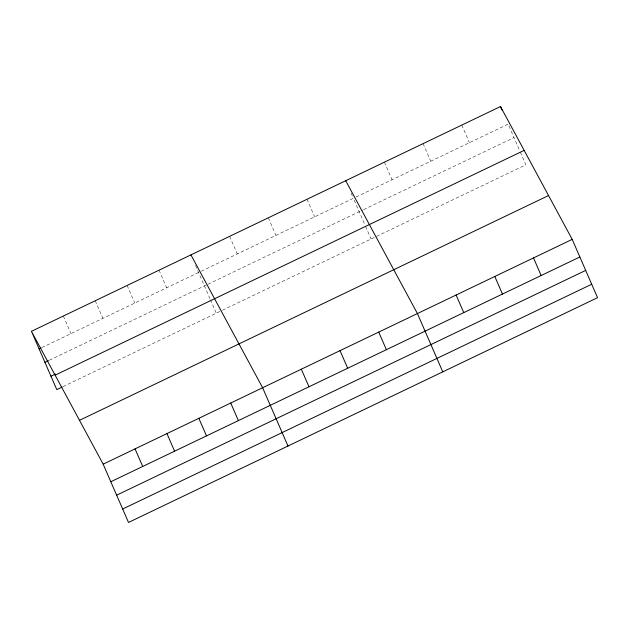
<?xml version="1.0" encoding="UTF-8"?>
<svg xmlns="http://www.w3.org/2000/svg" width="629" height="629" viewBox="0 0 629 629"><rect width="100%" height="100%" fill="white"/><g stroke="black" fill="none" stroke-linecap="round" stroke-linejoin="round"><path stroke-width="0.47" stroke-dasharray="3.15 2.36" d="M41.758 347.64L198.575 272.491M201.209 271.225L353.356 198.308L364.836 224.718M355.998 197.05L508.146 124.133L519.625 150.543M49.369 360.22L207.051 284.654M207.932 284.237L362.713 210.055M363.593 209.638L513.979 137.57M63.002 386.646L221.55 310.663M222.43 310.239L525.836 164.837L520.002 151.408M461.796 125.092L469.446 142.681M423.105 143.632L430.747 161.221M384.405 162.18L392.056 179.768M351.061 193.032L352.971 197.435M365.606 226.479L371.055 239.012M307.015 199.267L314.665 216.856M268.316 217.807L275.966 235.403M229.624 236.355L237.267 253.943M195.517 265.454L210.055 298.893M210.432 299.758L216.274 313.195M159.027 270.179L166.677 287.775M127.137 285.464L134.787 303.06M95.238 300.748L102.889 318.345M63.348 316.033L70.991 333.629"/><path stroke-width="0.94" d="M31.45 331.318L500.495 106.545L572.201 239.382L597.55 297.682L128.505 522.455L103.164 464.163L31.45 331.318L56.799 389.618L62.114 387.071M39.1 348.914L40.869 348.065M44.942 362.343L48.48 360.645M50.957 376.181L55.383 374.058M55.116 375.159L524.161 150.386M79.498 420.321L548.535 195.548M103.164 464.163L572.201 239.382M110.806 481.751L579.852 256.978M116.648 495.18L585.693 270.407M122.663 509.026L591.708 284.245M345.706 180.72L417.42 313.564L442.769 371.857M190.925 254.894L262.631 387.739L287.98 446.032M500.495 106.545L502.021 110.059M533.51 257.929L541.152 275.518M494.811 276.469L502.461 294.065M456.111 295.017L463.762 312.605M378.721 332.104L386.371 349.693M340.03 350.652L347.672 368.24M301.33 369.192L308.981 386.78M230.741 403.024L238.391 420.612M198.843 418.309L206.493 435.897M166.952 433.593L174.595 451.182M135.054 448.878L142.704 466.466"/></g></svg>
